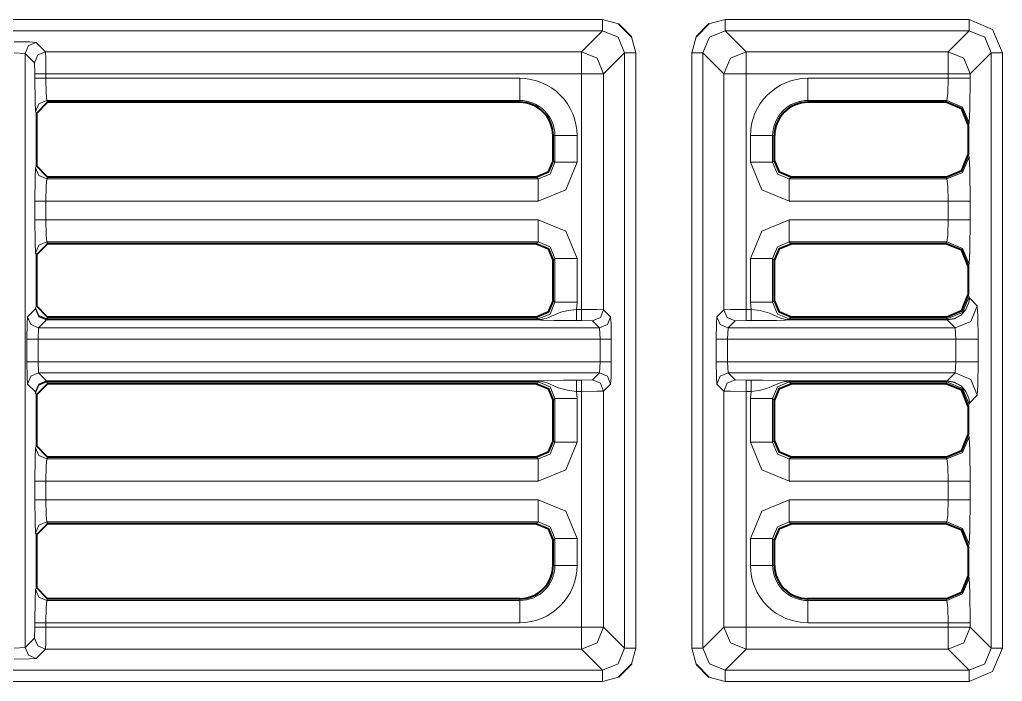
# Model space of a CAD drawing. Header units: millimetres. Extents: x 0 to 2941, y -405 to 1422.
# Drawn here: x 1079.58 to 1123.8, y 488.2 to 517.98 of the extents above; entities that cross this region are included whole.
import ezdxf

# ---------------------------------------------------------------- set-up
doc = ezdxf.new("R2010")
doc.units = ezdxf.units.MM
doc.layers.add('FINE', color=9, linetype='Continuous')
doc.layers.add('OUTLINE', color=7, linetype='Continuous')

msp = doc.modelspace()

# ---------------------------------------------------------------- linework, layer by layer
at = {"layer": 'FINE', "lineweight": 9}
for p, q in [((1105.804, 517.977), (1051.224, 517.977)), ((1106.531, 517.789), (1105.804, 517.977)), ((1111.329, 517.977), (1110.602, 517.789)), ((1122.304, 517.977), (1111.329, 517.977)), ((1051.079, 517.477), (1105.804, 517.477)), ((1105.804, 517.477), (1104.86, 516.534)), ((1121.36, 516.534), (1122.304, 517.477)), ((1107.303, 516.478), (1107.115, 517.205)), ((1110.018, 517.205), (1109.83, 516.478)), ((1079.33, 516.479), (1079.829, 516.454)), ((1079.829, 516.454), (1080.249, 516.034)), ((1105.86, 515.534), (1106.804, 516.478)), ((1106.804, 516.478), (1106.804, 489.703)), ((1107.303, 489.703), (1107.303, 516.478)), ((1109.83, 516.478), (1109.83, 489.703)), ((1110.33, 516.478), (1111.273, 515.534)), ((1110.33, 489.703), (1110.33, 516.478)), ((1121.36, 516.534), (1112.273, 516.534)), ((1123.304, 516.478), (1122.36, 515.534)), ((1123.304, 489.703), (1123.304, 516.478)), ((1123.804, 516.478), (1123.804, 489.703)), ((1080.249, 516.034), (1080.262, 515.534)), ((1080.262, 515.534), (1080.262, 515.338)), ((1105.86, 504.921), (1105.86, 515.534)), ((1111.273, 515.534), (1111.273, 504.921)), ((1112.273, 504.934), (1112.273, 515.534)), ((1112.273, 515.534), (1121.36, 515.534)), ((1121.36, 515.338), (1115.049, 515.338)), ((1121.36, 515.338), (1121.36, 515.534)), ((1122.36, 515.534), (1122.36, 515.338)), ((1102.085, 514.34), (1102.085, 514.259)), ((1115.049, 514.34), (1121.311, 514.34)), ((1115.049, 514.259), (1115.049, 514.34)), ((1121.27, 514.259), (1121.311, 514.34)), ((1080.299, 513.84), (1080.34, 513.758)), ((1122.311, 513.341), (1122.269, 513.259)), ((1103.585, 512.758), (1103.666, 512.758)), ((1103.666, 512.758), (1103.666, 511.561)), ((1104.665, 511.561), (1104.665, 512.758)), ((1112.469, 512.758), (1112.469, 511.561)), ((1113.467, 512.758), (1113.549, 512.758)), ((1113.467, 511.561), (1113.467, 512.758)), ((1103.666, 511.561), (1103.585, 511.642)), ((1113.549, 511.642), (1113.467, 511.561)), ((1080.799, 510.812), (1080.84, 510.893)), ((1102.917, 510.812), (1080.799, 510.812)), ((1102.836, 510.893), (1102.917, 510.812)), ((1114.216, 510.812), (1114.298, 510.893)), ((1121.311, 510.812), (1114.216, 510.812)), ((1121.311, 510.812), (1121.27, 510.893)), ((1080.762, 509.813), (1102.917, 509.813)), ((1080.762, 508.973), (1080.762, 509.813)), ((1114.216, 509.813), (1121.36, 509.813)), ((1121.36, 508.973), (1121.36, 509.813)), ((1122.36, 509.813), (1122.36, 508.973)), ((1102.917, 508.973), (1080.762, 508.973)), ((1121.36, 508.973), (1114.216, 508.973)), ((1080.799, 507.975), (1102.917, 507.975)), ((1080.84, 507.893), (1080.799, 507.975)), ((1102.917, 507.975), (1102.836, 507.893)), ((1121.27, 507.893), (1121.311, 507.975)), ((1080.299, 507.476), (1080.34, 507.393)), ((1103.585, 507.145), (1103.666, 507.226)), ((1103.666, 507.226), (1103.666, 505.261)), ((1104.665, 505.261), (1104.665, 507.226)), ((1112.469, 507.226), (1112.469, 505.261)), ((1113.467, 507.226), (1113.549, 507.145)), ((1113.467, 505.261), (1113.467, 507.226)), ((1122.311, 506.976), (1122.269, 506.893)), ((1122.269, 505.593), (1122.311, 505.511)), ((1122.311, 505.511), (1122.32, 505.462)), ((1080.34, 505.094), (1080.299, 505.011)), ((1103.666, 505.261), (1103.585, 505.342)), ((1104.634, 504.934), (1104.665, 505.261)), ((1112.469, 505.261), (1112.499, 504.934)), ((1113.549, 505.342), (1113.467, 505.261)), ((1122.32, 505.462), (1122.675, 505.106)), ((1080.291, 504.963), (1079.934, 504.606)), ((1080.299, 505.011), (1080.291, 504.963)), ((1104.86, 504.934), (1104.634, 504.934)), ((1106.175, 504.606), (1105.86, 504.921)), ((1111.273, 504.921), (1110.958, 504.606)), ((1112.499, 504.934), (1112.273, 504.934)), ((1080.434, 504.106), (1080.791, 504.463)), ((1080.791, 504.48), (1080.799, 504.512)), ((1102.917, 504.48), (1080.791, 504.48)), ((1080.791, 504.463), (1102.917, 504.463)), ((1080.799, 504.512), (1080.84, 504.593)), ((1102.917, 504.512), (1080.799, 504.512)), ((1102.836, 504.593), (1102.917, 504.512)), ((1104.634, 504.434), (1104.86, 504.434)), ((1104.86, 504.434), (1105.36, 504.422)), ((1105.36, 504.422), (1105.675, 504.106)), ((1112.273, 504.434), (1112.499, 504.434)), ((1114.216, 504.512), (1114.298, 504.593)), ((1121.311, 504.512), (1114.216, 504.512)), ((1121.319, 504.48), (1114.216, 504.48)), ((1114.216, 504.463), (1121.319, 504.463)), ((1121.311, 504.512), (1121.27, 504.593)), ((1121.322, 504.48), (1121.311, 504.512)), ((1121.319, 504.48), (1121.322, 504.48)), ((1121.325, 504.463), (1121.319, 504.463)), ((1121.676, 504.106), (1121.319, 504.463)), ((1080.409, 503.606), (1080.434, 504.106)), ((1105.675, 504.106), (1080.434, 504.106)), ((1105.675, 504.106), (1105.701, 503.606)), ((1111.432, 503.606), (1111.458, 504.106)), ((1121.676, 504.106), (1111.458, 504.106)), ((1079.909, 503.606), (1079.909, 502.581)), ((1080.409, 503.606), (1105.701, 503.606)), ((1080.409, 502.581), (1080.409, 503.606)), ((1105.701, 503.606), (1105.701, 502.581)), ((1106.201, 502.581), (1106.201, 503.606)), ((1110.932, 503.606), (1110.932, 502.581)), ((1111.432, 503.606), (1121.714, 503.606)), ((1111.432, 502.581), (1111.432, 503.606)), ((1122.714, 503.606), (1122.714, 502.581)), ((1105.701, 502.581), (1080.409, 502.581)), ((1080.434, 502.081), (1080.409, 502.581)), ((1105.701, 502.581), (1105.675, 502.081)), ((1121.714, 502.581), (1111.432, 502.581)), ((1111.458, 502.081), (1111.432, 502.581)), ((1121.676, 502.081), (1121.714, 502.581)), ((1080.791, 501.724), (1080.434, 502.081)), ((1121.319, 501.724), (1121.676, 502.081)), ((1079.934, 501.581), (1080.291, 501.224)), ((1102.917, 501.724), (1080.791, 501.724)), ((1080.791, 501.707), (1102.917, 501.707)), ((1080.799, 501.675), (1080.791, 501.707)), ((1080.799, 501.675), (1102.917, 501.675)), ((1080.84, 501.593), (1080.799, 501.675)), ((1102.917, 501.675), (1102.836, 501.593)), ((1104.86, 501.753), (1104.634, 501.753)), ((1105.36, 501.765), (1104.86, 501.753)), ((1105.86, 501.266), (1106.175, 501.581)), ((1121.319, 501.724), (1114.216, 501.724)), ((1114.216, 501.707), (1121.319, 501.707)), ((1114.216, 501.675), (1121.311, 501.675)), ((1114.298, 501.593), (1114.216, 501.675)), ((1121.27, 501.593), (1121.311, 501.675)), ((1121.311, 501.675), (1121.322, 501.707)), ((1121.322, 501.707), (1121.319, 501.707)), ((1080.291, 501.224), (1080.299, 501.176)), ((1080.299, 501.176), (1080.34, 501.093)), ((1104.665, 500.926), (1104.634, 501.253)), ((1104.634, 501.253), (1104.86, 501.253)), ((1104.86, 501.253), (1104.86, 490.647)), ((1122.675, 501.081), (1122.32, 500.725)), ((1103.585, 500.845), (1103.666, 500.926)), ((1103.666, 500.926), (1103.666, 498.961)), ((1104.665, 498.961), (1104.665, 500.926)), ((1112.469, 500.926), (1112.469, 498.961)), ((1122.311, 500.676), (1122.269, 500.593)), ((1122.32, 500.725), (1122.311, 500.676)), ((1122.269, 499.294), (1122.311, 499.211)), ((1103.666, 498.961), (1103.585, 499.042)), ((1080.34, 498.794), (1080.299, 498.711)), ((1080.799, 498.212), (1080.84, 498.293)), ((1114.216, 498.212), (1114.298, 498.293)), ((1121.311, 498.212), (1114.216, 498.212)), ((1121.311, 498.212), (1121.27, 498.293)), ((1080.262, 497.213), (1080.262, 496.373)), ((1080.762, 497.213), (1102.917, 497.213)), ((1080.762, 496.373), (1080.762, 497.213)), ((1114.216, 497.213), (1121.36, 497.213)), ((1121.36, 496.373), (1121.36, 497.213)), ((1122.36, 497.213), (1122.36, 496.373)), ((1102.917, 496.373), (1080.762, 496.373)), ((1121.36, 496.373), (1114.216, 496.373)), ((1102.917, 495.375), (1102.836, 495.293)), ((1114.216, 495.375), (1121.311, 495.375)), ((1114.298, 495.293), (1114.216, 495.375)), ((1121.27, 495.293), (1121.311, 495.375)), ((1080.299, 494.876), (1080.34, 494.793)), ((1104.665, 493.422), (1104.665, 494.626)), ((1112.469, 494.626), (1112.469, 493.422)), ((1122.311, 494.376), (1122.269, 494.293)), ((1113.549, 493.422), (1113.467, 493.422)), ((1122.269, 492.922), (1122.311, 492.84)), ((1080.34, 492.422), (1080.299, 492.34)), ((1080.799, 491.841), (1080.84, 491.922)), ((1115.049, 491.841), (1115.049, 491.922)), ((1121.311, 491.841), (1115.049, 491.841)), ((1121.311, 491.841), (1121.27, 491.922)), ((1080.262, 490.647), (1080.249, 490.147)), ((1080.262, 490.842), (1080.262, 490.647)), ((1080.762, 490.842), (1102.085, 490.842)), ((1080.762, 490.647), (1080.762, 490.842)), ((1104.86, 490.647), (1080.762, 490.647)), ((1111.273, 490.647), (1110.33, 489.703)), ((1121.36, 490.647), (1112.273, 490.647)), ((1115.049, 490.842), (1121.36, 490.842)), ((1121.36, 490.647), (1121.36, 490.842)), ((1079.829, 489.727), (1079.33, 489.702)), ((1080.329, 489.227), (1080.749, 489.647)), ((1104.86, 489.647), (1105.804, 488.704)), ((1107.115, 488.976), (1107.303, 489.703)), ((1109.83, 489.703), (1110.018, 488.976)), ((1111.329, 488.704), (1112.273, 489.647)), ((1112.273, 489.647), (1121.36, 489.647)), ((1122.304, 488.704), (1121.36, 489.647)), ((1105.804, 488.704), (1051.079, 488.704)), ((1122.304, 488.704), (1111.329, 488.704)), ((1105.804, 488.204), (1106.531, 488.391)), ((1110.602, 488.391), (1111.329, 488.204)), ((1051.224, 488.204), (1105.804, 488.204)), ((1111.329, 488.204), (1122.304, 488.204))]:
    msp.add_line(p, q, dxfattribs=at)
for points in [[(1105.804, 517.977), (1105.804, 517.628), (1105.804, 517.477)], [(1111.329, 517.977), (1111.329, 517.628), (1111.329, 517.477)], [(1122.304, 517.477), (1122.304, 517.628), (1122.304, 517.977)], [(1122.304, 517.977), (1123.365, 517.538), (1123.804, 516.478)], [(1105.804, 517.477), (1106.511, 517.185), (1106.804, 516.478)], [(1110.33, 516.478), (1110.622, 517.185), (1111.329, 517.477)], [(1112.273, 516.534), (1111.329, 517.477), (1122.304, 517.477)], [(1122.304, 517.477), (1123.011, 517.185), (1123.304, 516.478)], [(1080.749, 516.534), (1080.329, 516.954), (1080.027, 516.972), (1079.33, 516.979)], [(1079.829, 516.454), (1079.976, 516.807), (1080.329, 516.954)], [(1080.249, 490.147), (1079.829, 489.727), (1079.829, 516.454)], [(1080.249, 516.034), (1080.396, 516.387), (1080.749, 516.534)], [(1104.86, 515.534), (1104.86, 516.232), (1104.86, 516.534), (1080.749, 516.534)], [(1080.762, 515.534), (1080.758, 516.232), (1080.749, 516.534)], [(1105.86, 515.534), (1105.567, 516.241), (1104.86, 516.534)], [(1107.303, 516.478), (1106.954, 516.478), (1106.804, 516.478)], [(1110.33, 516.478), (1110.179, 516.478), (1109.83, 516.478)], [(1112.273, 516.534), (1111.566, 516.241), (1111.273, 515.534)], [(1112.273, 515.534), (1112.273, 516.232), (1112.273, 516.534)], [(1121.36, 516.534), (1122.067, 516.241), (1122.36, 515.534)], [(1121.36, 515.534), (1121.36, 516.232), (1121.36, 516.534)], [(1123.804, 516.478), (1123.455, 516.478), (1123.304, 516.478)], [(1080.262, 515.534), (1080.413, 515.534), (1080.762, 515.534)], [(1080.762, 515.338), (1080.413, 515.338), (1080.262, 515.338)], [(1080.262, 515.338), (1080.273, 514.306), (1080.299, 513.84)], [(1080.762, 515.534), (1104.86, 515.534), (1104.86, 504.934)], [(1102.085, 515.338), (1080.762, 515.338), (1080.762, 515.534)], [(1080.799, 514.34), (1080.773, 514.65), (1080.762, 515.338)], [(1102.085, 515.338), (1102.085, 514.65), (1102.085, 514.34)], [(1105.86, 515.534), (1105.558, 515.534), (1104.86, 515.534)], [(1112.273, 515.534), (1111.575, 515.534), (1111.273, 515.534)], [(1115.049, 515.338), (1115.049, 514.65), (1115.049, 514.34)], [(1121.311, 514.34), (1121.346, 514.65), (1121.36, 515.338)], [(1121.36, 515.534), (1122.058, 515.534), (1122.36, 515.534)], [(1121.36, 515.338), (1122.058, 515.338), (1122.36, 515.338)], [(1122.36, 515.338), (1122.346, 513.962), (1122.311, 513.341)], [(1080.799, 514.34), (1080.446, 514.193), (1080.299, 513.84)], [(1080.84, 514.259), (1080.799, 514.34), (1102.085, 514.34)], [(1121.311, 514.34), (1122.017, 514.047), (1122.311, 513.341)], [(1104.665, 512.758), (1103.976, 512.758), (1103.666, 512.758)], [(1112.469, 512.758), (1113.157, 512.758), (1113.467, 512.758)], [(1122.311, 511.811), (1122.017, 511.105), (1121.311, 510.812)], [(1122.269, 511.893), (1122.311, 511.811), (1122.346, 511.19), (1122.36, 509.813)], [(1080.34, 511.394), (1080.299, 511.311), (1080.273, 510.846), (1080.262, 509.813)], [(1080.299, 511.311), (1080.446, 510.959), (1080.799, 510.812)], [(1103.666, 511.561), (1103.448, 511.03), (1102.917, 510.812)], [(1102.917, 509.813), (1104.153, 510.325), (1104.665, 511.561)], [(1103.666, 511.561), (1103.976, 511.561), (1104.665, 511.561)], [(1112.469, 511.561), (1113.157, 511.561), (1113.467, 511.561)], [(1112.469, 511.561), (1112.98, 510.325), (1114.216, 509.813)], [(1114.216, 510.812), (1113.685, 511.03), (1113.467, 511.561)], [(1080.762, 509.813), (1080.773, 510.502), (1080.799, 510.812)], [(1102.917, 510.812), (1102.917, 510.502), (1102.917, 509.813)], [(1114.216, 509.813), (1114.216, 510.502), (1114.216, 510.812)], [(1121.36, 509.813), (1121.346, 510.502), (1121.311, 510.812)], [(1080.262, 509.813), (1080.413, 509.813), (1080.762, 509.813)], [(1080.262, 509.813), (1080.262, 508.973), (1080.273, 507.941), (1080.299, 507.476)], [(1122.36, 509.813), (1122.058, 509.813), (1121.36, 509.813)], [(1080.262, 508.973), (1080.413, 508.973), (1080.762, 508.973)], [(1080.799, 507.975), (1080.773, 508.285), (1080.762, 508.973)], [(1102.917, 507.975), (1102.917, 508.285), (1102.917, 508.973)], [(1104.665, 507.226), (1104.153, 508.462), (1102.917, 508.973)], [(1114.216, 508.973), (1112.98, 508.462), (1112.469, 507.226)], [(1114.216, 507.975), (1114.216, 508.285), (1114.216, 508.973)], [(1121.311, 507.975), (1121.346, 508.285), (1121.36, 508.973)], [(1122.36, 508.973), (1122.058, 508.973), (1121.36, 508.973)], [(1122.36, 508.973), (1122.346, 507.597), (1122.311, 506.976)], [(1080.299, 507.476), (1080.446, 507.828), (1080.799, 507.975)], [(1102.917, 507.975), (1103.448, 507.757), (1103.666, 507.226)], [(1113.467, 507.226), (1113.685, 507.757), (1114.216, 507.975)], [(1114.298, 507.893), (1114.216, 507.975), (1121.311, 507.975)], [(1122.311, 506.976), (1122.017, 507.682), (1121.311, 507.975)], [(1103.666, 507.226), (1103.976, 507.226), (1104.665, 507.226)], [(1112.469, 507.226), (1113.157, 507.226), (1113.467, 507.226)], [(1122.311, 505.511), (1122.017, 504.805), (1121.311, 504.512)], [(1103.666, 505.261), (1103.448, 504.73), (1102.917, 504.512)], [(1103.666, 505.261), (1103.976, 505.261), (1104.665, 505.261)], [(1112.469, 505.261), (1113.157, 505.261), (1113.467, 505.261)], [(1114.216, 504.512), (1113.685, 504.73), (1113.467, 505.261)], [(1122.32, 505.462), (1122.319, 505.438), (1122.294, 505.247), (1122.166, 504.941), (1121.943, 504.696), (1121.651, 504.536), (1121.322, 504.48)], [(1122.32, 505.462), (1122.319, 505.438), (1122.295, 505.244), (1122.167, 504.934), (1121.945, 504.684), (1121.654, 504.521), (1121.325, 504.463)], [(1122.675, 505.106), (1122.382, 504.399), (1121.676, 504.106)], [(1122.675, 505.106), (1122.702, 504.653), (1122.714, 503.606)], [(1079.934, 504.606), (1079.916, 504.304), (1079.909, 503.606)], [(1079.934, 504.606), (1080.081, 504.253), (1080.434, 504.106)], [(1080.291, 504.963), (1080.439, 504.623), (1080.791, 504.48)], [(1080.291, 504.963), (1080.438, 504.61), (1080.791, 504.463)], [(1080.299, 505.011), (1080.446, 504.659), (1080.799, 504.512)], [(1104.634, 504.934), (1104.27, 504.891), (1103.927, 504.813), (1103.409, 504.588), (1103.272, 504.537), (1103.166, 504.508), (1103.02, 504.485), (1102.95, 504.48), (1102.917, 504.48)], [(1104.634, 504.934), (1104.634, 504.585), (1104.634, 504.434)], [(1104.86, 504.934), (1104.86, 504.585), (1104.86, 504.434)], [(1105.86, 504.921), (1105.558, 504.93), (1104.86, 504.934)], [(1105.86, 504.921), (1105.713, 504.568), (1105.36, 504.422)], [(1106.175, 504.606), (1106.029, 504.253), (1105.675, 504.106)], [(1106.201, 503.606), (1106.193, 504.304), (1106.175, 504.606)], [(1110.958, 504.606), (1110.94, 504.304), (1110.932, 503.606)], [(1110.958, 504.606), (1111.105, 504.253), (1111.458, 504.106)], [(1112.273, 504.934), (1111.575, 504.93), (1111.273, 504.921)], [(1111.273, 504.921), (1111.42, 504.568), (1111.773, 504.422)], [(1112.273, 504.934), (1112.273, 504.585), (1112.273, 504.434)], [(1112.499, 504.934), (1112.499, 504.585), (1112.499, 504.434)], [(1114.216, 504.48), (1114.146, 504.482), (1114.059, 504.491), (1113.819, 504.551), (1113.32, 504.773), (1112.906, 504.884), (1112.499, 504.934)], [(1080.791, 504.463), (1080.791, 504.468), (1080.791, 504.48)], [(1102.917, 504.48), (1102.917, 504.501), (1102.917, 504.512)], [(1102.917, 504.48), (1102.917, 504.468), (1102.917, 504.463)], [(1102.917, 504.463), (1102.93, 504.463), (1102.957, 504.463), (1103.016, 504.462), (1103.065, 504.46), (1103.14, 504.458), (1103.633, 504.443), (1104.104, 504.437), (1104.634, 504.434)], [(1111.458, 504.106), (1111.773, 504.422), (1112.273, 504.434)], [(1112.499, 504.434), (1113.091, 504.437), (1113.639, 504.447), (1114.047, 504.459), (1114.155, 504.463), (1114.189, 504.463), (1114.216, 504.463)], [(1114.216, 504.48), (1114.216, 504.501), (1114.216, 504.512)], [(1114.216, 504.48), (1114.216, 504.468), (1114.216, 504.463)], [(1121.319, 504.463), (1121.319, 504.468), (1121.319, 504.48)], [(1121.322, 504.48), (1121.323, 504.468), (1121.325, 504.463)], [(1121.714, 502.581), (1121.714, 503.606), (1121.676, 504.106)], [(1079.909, 503.606), (1080.06, 503.606), (1080.409, 503.606)], [(1106.201, 503.606), (1106.05, 503.606), (1105.701, 503.606)], [(1111.432, 503.606), (1111.083, 503.606), (1110.932, 503.606)], [(1122.714, 503.606), (1122.412, 503.606), (1121.714, 503.606)], [(1079.909, 502.581), (1080.06, 502.581), (1080.409, 502.581)], [(1079.909, 502.581), (1079.916, 501.883), (1079.934, 501.581)], [(1106.201, 502.581), (1106.05, 502.581), (1105.701, 502.581)], [(1106.175, 501.581), (1106.193, 501.883), (1106.201, 502.581)], [(1111.432, 502.581), (1111.083, 502.581), (1110.932, 502.581)], [(1110.932, 502.581), (1110.94, 501.883), (1110.958, 501.581), (1111.273, 501.266), (1111.273, 490.647)], [(1122.714, 502.581), (1122.412, 502.581), (1121.714, 502.581)], [(1122.714, 502.581), (1122.702, 501.534), (1122.675, 501.081)], [(1079.934, 501.581), (1080.081, 501.934), (1080.434, 502.081)], [(1080.434, 502.081), (1105.675, 502.081), (1105.36, 501.765)], [(1106.175, 501.581), (1106.029, 501.934), (1105.675, 502.081)], [(1111.458, 502.081), (1111.105, 501.934), (1110.958, 501.581)], [(1111.773, 501.765), (1111.458, 502.081), (1121.676, 502.081)], [(1122.675, 501.081), (1122.382, 501.788), (1121.676, 502.081)], [(1080.291, 501.224), (1080.438, 501.577), (1080.791, 501.724)], [(1080.291, 501.224), (1080.439, 501.564), (1080.791, 501.707)], [(1080.299, 501.176), (1080.446, 501.528), (1080.799, 501.675)], [(1080.791, 501.707), (1080.791, 501.719), (1080.791, 501.724)], [(1104.634, 501.753), (1104.042, 501.75), (1103.494, 501.74), (1103.086, 501.728), (1102.978, 501.724), (1102.944, 501.724), (1102.917, 501.724)], [(1102.917, 501.707), (1102.917, 501.719), (1102.917, 501.724)], [(1102.917, 501.675), (1102.917, 501.686), (1102.917, 501.707)], [(1102.917, 501.707), (1102.987, 501.705), (1103.074, 501.696), (1103.314, 501.636), (1103.813, 501.414), (1104.227, 501.303), (1104.634, 501.253)], [(1102.917, 501.675), (1103.448, 501.457), (1103.666, 500.926)], [(1104.634, 501.253), (1104.634, 501.602), (1104.634, 501.753)], [(1104.86, 501.253), (1104.86, 501.602), (1104.86, 501.753)], [(1105.86, 501.266), (1105.713, 501.619), (1105.36, 501.765)], [(1111.773, 501.765), (1111.42, 501.619), (1111.273, 501.266)], [(1112.499, 501.753), (1112.273, 501.753), (1111.773, 501.765)], [(1112.273, 501.753), (1112.273, 501.602), (1112.273, 501.253)], [(1112.499, 501.753), (1112.499, 501.602), (1112.499, 501.253)], [(1114.216, 501.724), (1114.204, 501.724), (1114.176, 501.724), (1114.117, 501.725), (1114.068, 501.727), (1113.994, 501.729), (1113.5, 501.744), (1113.029, 501.75), (1112.499, 501.753)], [(1112.499, 501.253), (1112.863, 501.296), (1113.206, 501.374), (1113.724, 501.599), (1113.861, 501.649), (1113.968, 501.679), (1114.113, 501.702), (1114.183, 501.706), (1114.216, 501.707)], [(1113.467, 500.926), (1113.685, 501.457), (1114.216, 501.675)], [(1114.216, 501.724), (1114.216, 501.719), (1114.216, 501.707)], [(1114.216, 501.675), (1114.216, 501.686), (1114.216, 501.707)], [(1122.311, 500.676), (1122.017, 501.382), (1121.311, 501.675)], [(1121.319, 501.724), (1121.325, 501.723), (1121.323, 501.719), (1121.322, 501.707)], [(1121.319, 501.707), (1121.319, 501.719), (1121.319, 501.724)], [(1122.32, 500.725), (1122.319, 500.749), (1122.294, 500.94), (1122.166, 501.246), (1121.943, 501.491), (1121.651, 501.65), (1121.322, 501.707)], [(1122.32, 500.725), (1122.319, 500.749), (1122.295, 500.943), (1122.167, 501.253), (1121.945, 501.503), (1121.654, 501.666), (1121.325, 501.723)], [(1104.86, 501.253), (1105.558, 501.257), (1105.86, 501.266)], [(1106.804, 489.703), (1105.86, 490.647), (1105.86, 501.266)], [(1111.273, 501.266), (1111.575, 501.257), (1112.273, 501.253)], [(1112.273, 490.647), (1112.273, 501.253), (1112.499, 501.253), (1112.469, 500.926)], [(1103.666, 500.926), (1103.976, 500.926), (1104.665, 500.926)], [(1112.469, 500.926), (1113.157, 500.926), (1113.467, 500.926)], [(1113.549, 499.042), (1113.467, 498.961), (1113.467, 500.926), (1113.549, 500.845)], [(1103.666, 498.961), (1103.448, 498.43), (1102.917, 498.212)], [(1102.917, 497.213), (1104.153, 497.725), (1104.665, 498.961)], [(1103.666, 498.961), (1103.976, 498.961), (1104.665, 498.961)], [(1112.469, 498.961), (1113.157, 498.961), (1113.467, 498.961)], [(1112.469, 498.961), (1112.98, 497.725), (1114.216, 497.213)], [(1114.216, 498.212), (1113.685, 498.43), (1113.467, 498.961)], [(1122.311, 499.211), (1122.017, 498.505), (1121.311, 498.212)], [(1122.311, 499.211), (1122.346, 498.59), (1122.36, 497.213)], [(1080.299, 498.711), (1080.273, 498.246), (1080.262, 497.213)], [(1080.799, 498.212), (1080.446, 498.359), (1080.299, 498.711)], [(1080.762, 497.213), (1080.773, 497.902), (1080.799, 498.212)], [(1102.836, 498.293), (1102.917, 498.212), (1080.799, 498.212)], [(1102.917, 497.213), (1102.917, 497.902), (1102.917, 498.212)], [(1114.216, 497.213), (1114.216, 497.902), (1114.216, 498.212)], [(1121.36, 497.213), (1121.346, 497.902), (1121.311, 498.212)], [(1080.762, 497.213), (1080.413, 497.213), (1080.262, 497.213)], [(1122.36, 497.213), (1122.058, 497.213), (1121.36, 497.213)], [(1080.762, 496.373), (1080.413, 496.373), (1080.262, 496.373)], [(1080.262, 496.373), (1080.273, 495.341), (1080.299, 494.876)], [(1080.799, 495.375), (1080.773, 495.685), (1080.762, 496.373)], [(1102.917, 496.373), (1102.917, 495.685), (1102.917, 495.375)], [(1104.665, 494.626), (1104.153, 495.862), (1102.917, 496.373)], [(1114.216, 496.373), (1112.98, 495.862), (1112.469, 494.626)], [(1114.216, 495.375), (1114.216, 495.685), (1114.216, 496.373)], [(1121.311, 495.375), (1121.346, 495.685), (1121.36, 496.373)], [(1122.36, 496.373), (1122.058, 496.373), (1121.36, 496.373)], [(1122.36, 496.373), (1122.346, 494.997), (1122.311, 494.376)], [(1080.799, 495.375), (1080.446, 495.228), (1080.299, 494.876)], [(1080.84, 495.293), (1080.799, 495.375), (1102.917, 495.375)], [(1102.917, 495.375), (1103.448, 495.157), (1103.666, 494.626)], [(1113.467, 494.626), (1113.685, 495.157), (1114.216, 495.375)], [(1122.311, 494.376), (1122.017, 495.082), (1121.311, 495.375)], [(1103.585, 494.545), (1103.666, 494.626), (1103.666, 493.422), (1103.585, 493.422)], [(1104.665, 494.626), (1103.976, 494.626), (1103.666, 494.626)], [(1113.467, 494.626), (1113.157, 494.626), (1112.469, 494.626)], [(1113.467, 493.422), (1113.467, 494.626), (1113.549, 494.545)], [(1104.665, 493.422), (1103.976, 493.422), (1103.666, 493.422)], [(1113.467, 493.422), (1113.157, 493.422), (1112.469, 493.422)], [(1122.311, 492.84), (1122.017, 492.134), (1121.311, 491.841)], [(1122.311, 492.84), (1122.346, 492.219), (1122.36, 490.842)], [(1080.299, 492.34), (1080.273, 491.875), (1080.262, 490.842)], [(1080.799, 491.841), (1080.446, 491.988), (1080.299, 492.34)], [(1080.762, 490.842), (1080.773, 491.531), (1080.799, 491.841)], [(1102.085, 491.922), (1102.085, 491.841), (1080.799, 491.841)], [(1102.085, 490.842), (1102.085, 491.531), (1102.085, 491.841)], [(1115.049, 490.842), (1115.049, 491.531), (1115.049, 491.841)], [(1121.36, 490.842), (1121.346, 491.531), (1121.311, 491.841)], [(1080.762, 490.842), (1080.413, 490.842), (1080.262, 490.842)], [(1080.762, 490.647), (1080.413, 490.647), (1080.262, 490.647)], [(1080.749, 489.647), (1104.86, 489.647), (1104.86, 489.949), (1104.86, 490.647)], [(1080.749, 489.647), (1080.758, 489.949), (1080.762, 490.647)], [(1105.86, 490.647), (1105.558, 490.647), (1104.86, 490.647)], [(1104.86, 489.647), (1105.567, 489.94), (1105.86, 490.647)], [(1112.273, 490.647), (1111.575, 490.647), (1111.273, 490.647)], [(1111.273, 490.647), (1111.566, 489.94), (1112.273, 489.647)], [(1112.273, 489.647), (1112.273, 489.949), (1112.273, 490.647)], [(1122.36, 490.842), (1122.058, 490.842), (1121.36, 490.842)], [(1122.36, 490.647), (1122.058, 490.647), (1121.36, 490.647)], [(1122.36, 490.647), (1122.067, 489.94), (1121.36, 489.647)], [(1121.36, 489.647), (1121.36, 489.949), (1121.36, 490.647)], [(1122.36, 490.842), (1122.36, 490.647), (1123.304, 489.703)], [(1080.749, 489.647), (1080.396, 489.794), (1080.249, 490.147)], [(1080.329, 489.227), (1079.976, 489.374), (1079.829, 489.727)], [(1106.804, 489.703), (1106.511, 488.996), (1105.804, 488.704)], [(1107.303, 489.703), (1106.954, 489.703), (1106.804, 489.703)], [(1110.33, 489.703), (1110.179, 489.703), (1109.83, 489.703)], [(1111.329, 488.704), (1110.622, 488.996), (1110.33, 489.703)], [(1123.304, 489.703), (1123.011, 488.996), (1122.304, 488.704)], [(1123.804, 489.703), (1123.365, 488.643), (1122.304, 488.204)], [(1123.304, 489.703), (1123.455, 489.703), (1123.804, 489.703)], [(1079.33, 489.202), (1080.027, 489.209), (1080.329, 489.227)], [(1105.804, 488.704), (1105.804, 488.552), (1105.804, 488.204)], [(1111.329, 488.704), (1111.329, 488.552), (1111.329, 488.204)], [(1122.304, 488.204), (1122.304, 488.552), (1122.304, 488.704)]]:
    msp.add_lwpolyline(points, dxfattribs=at)
for points in [[(1104.665, 512.758, 0.414243), (1102.085, 515.338)], [(1115.049, 515.338, 0.414184), (1112.468, 512.758)], [(1103.666, 512.758, 0.414214), (1102.085, 514.34)], [(1115.049, 514.34, 0.414214), (1113.467, 512.758)], [(1102.085, 491.841, 0.41415), (1103.666, 493.422)], [(1102.085, 490.842, 0.414184), (1104.665, 493.422)], [(1112.468, 493.422, 0.414243), (1115.049, 490.842)], [(1113.467, 493.422, 0.414277), (1115.049, 491.841)]]:
    msp.add_lwpolyline(points, format="xyb", dxfattribs=at)
at = {"layer": 'OUTLINE', "lineweight": 40}
for p, q in [((1106.531, 517.789), (1107.115, 517.205)), ((1110.602, 517.789), (1110.018, 517.205)), ((1080.34, 513.758), (1080.84, 514.259)), ((1102.085, 514.259), (1080.84, 514.259)), ((1121.27, 514.259), (1115.049, 514.259)), ((1080.34, 513.758), (1080.34, 511.394)), ((1122.269, 513.259), (1122.269, 511.893)), ((1113.549, 511.642), (1113.549, 512.758)), ((1080.84, 510.893), (1080.34, 511.394)), ((1102.836, 510.893), (1080.84, 510.893)), ((1080.34, 507.393), (1080.84, 507.893)), ((1102.836, 507.893), (1080.84, 507.893)), ((1080.34, 507.393), (1080.34, 505.094)), ((1103.585, 505.342), (1103.585, 507.145)), ((1113.549, 505.342), (1113.549, 507.145)), ((1122.269, 506.893), (1122.269, 505.593)), ((1121.27, 504.593), (1114.298, 504.593)), ((1080.34, 501.093), (1080.84, 501.593)), ((1102.836, 501.593), (1080.84, 501.593)), ((1121.27, 501.593), (1114.298, 501.593)), ((1080.34, 501.093), (1080.34, 498.794)), ((1103.585, 499.042), (1103.585, 500.845)), ((1122.269, 500.593), (1122.269, 499.294)), ((1080.84, 498.293), (1080.34, 498.794)), ((1102.836, 498.293), (1080.84, 498.293)), ((1121.27, 498.293), (1114.298, 498.293)), ((1080.34, 494.793), (1080.84, 495.293)), ((1102.836, 495.293), (1080.84, 495.293)), ((1121.27, 495.293), (1114.298, 495.293)), ((1080.34, 494.793), (1080.34, 492.422)), ((1103.585, 493.422), (1103.585, 494.545)), ((1122.269, 494.293), (1122.269, 492.922)), ((1080.84, 491.922), (1080.34, 492.422)), ((1102.085, 491.922), (1080.84, 491.922)), ((1121.27, 491.922), (1115.049, 491.922)), ((1107.115, 488.976), (1106.531, 488.391)), ((1110.018, 488.976), (1110.602, 488.391))]:
    msp.add_line(p, q, dxfattribs=at)
for points in [[(1103.585, 511.642), (1103.585, 512.758, 0.414214), (1102.085, 514.258)], [(1115.049, 514.258, 0.414214), (1113.549, 512.758)], [(1102.085, 491.922, 0.414214), (1103.585, 493.422)], [(1113.549, 493.422, 0.414214), (1115.049, 491.922)]]:
    msp.add_lwpolyline(points, format="xyb", dxfattribs=at)
for points in [[(1122.269, 513.259), (1121.977, 513.966), (1121.27, 514.259)], [(1121.27, 510.893), (1121.977, 511.186), (1122.269, 511.893)], [(1103.585, 511.642), (1103.365, 511.113), (1102.836, 510.893)], [(1121.27, 510.893), (1114.298, 510.893), (1113.768, 511.113), (1113.549, 511.642)], [(1102.836, 507.893), (1103.365, 507.674), (1103.585, 507.145)], [(1113.549, 507.145), (1113.768, 507.674), (1114.298, 507.893)], [(1122.269, 506.893), (1121.977, 507.601), (1121.27, 507.893), (1114.298, 507.893)], [(1121.27, 504.593), (1121.977, 504.886), (1122.269, 505.593)], [(1102.836, 504.593), (1080.84, 504.593), (1080.34, 505.094)], [(1103.585, 505.342), (1103.365, 504.813), (1102.836, 504.593)], [(1114.298, 504.593), (1113.768, 504.813), (1113.549, 505.342)], [(1102.836, 501.593), (1103.365, 501.374), (1103.585, 500.845)], [(1113.549, 499.042), (1113.549, 500.845), (1113.768, 501.374), (1114.298, 501.593)], [(1122.269, 500.593), (1121.977, 501.3), (1121.27, 501.593)], [(1121.27, 498.293), (1121.977, 498.586), (1122.269, 499.294)], [(1103.585, 499.042), (1103.365, 498.513), (1102.836, 498.293)], [(1114.298, 498.293), (1113.768, 498.513), (1113.549, 499.042)], [(1102.836, 495.293), (1103.365, 495.074), (1103.585, 494.545)], [(1113.549, 493.422), (1113.549, 494.545), (1113.768, 495.074), (1114.298, 495.293)], [(1122.269, 494.293), (1121.977, 495), (1121.27, 495.293)], [(1121.27, 491.922), (1121.977, 492.215), (1122.269, 492.922)]]:
    msp.add_lwpolyline(points, dxfattribs=at)

doc.saveas('drawing.dxf')
